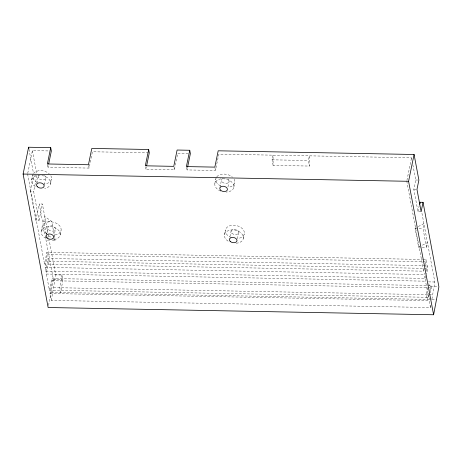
<?xml version="1.0" encoding="UTF-8"?>
<svg xmlns="http://www.w3.org/2000/svg" width="462" height="462" viewBox="0 0 462 462"><rect width="100%" height="100%" fill="white"/><g stroke="black" fill="none" stroke-linecap="round" stroke-linejoin="round"><path stroke-width="0.35" stroke-dasharray="2.31 1.73" d="M425.496 275.56L425.011 278.395L45.848 271.263L45.126 267.394L47.303 254.602L46.887 252.379L422.447 259.442M45.848 271.263L48.036 258.495L427.194 265.627L427.72 268.41L426.744 274.087M429.117 294.565L428.557 297.309L49.394 290.171L46.373 274.041L48.556 261.273L48.036 258.495M430.838 305.411L430.474 307.536L51.317 300.404L50.023 293.509L52.206 280.74L51.79 278.511L430.948 285.649L431.364 287.872L430.515 292.839M51.317 300.404L55.688 274.89L49.215 240.379M425.011 278.395L424.283 274.532L424.526 273.111M425.618 266.713L426.466 261.735L426.051 259.511L423.163 259.459M426.224 271.304L427.194 265.627M428.557 297.309L425.531 281.179L426.016 278.343M427.552 287.555L426.339 294.652L427.234 299.434L428.453 292.342M430.474 307.536L429.181 300.641L429.666 297.805M431.93 299.024L434.846 281.999L421.708 211.931M48.55 305.446L53.425 279.614L39.241 203.956L42.4 204.019L49.082 239.674M62.006 275.005L59.817 287.751L60.713 292.533L62.901 279.787L62.006 275.005L55.688 274.89M27.749 173.238L32.386 150.629L50.647 150.976M31.583 180.059L32.542 175.393M30.469 191.36L33.818 175.04L36.977 175.098L33.628 191.418L39.051 220.334L35.892 220.276L30.469 191.36L33.628 191.418M36.833 183.333L38.23 176.536M35.892 220.276L39.241 203.956M44.416 184.852L45.813 178.055M148.579 152.818L92.423 151.761L89.074 168.081L47.996 167.308L48.556 164.588M39.051 220.334L42.4 204.019M50.543 183.853L51.501 179.192M41.176 231.219L42.134 226.553M46.154 233.807L43.792 221.2L44.745 216.539L51.686 221.35L54.707 237.456M46.287 235.187L47.823 227.708M47.609 238.779L48.291 235.447L52.922 238.652M424.076 269.109L423.654 271.171L44.496 264.033L46.887 252.379M53.869 236.706L55.405 229.227M60.135 235.019L61.094 230.353M49.394 290.171L51.79 278.511M188.265 153.563L177.731 153.367L174.382 169.687L145.946 169.15L146.367 167.111M411.809 159.159L411.55 157.767L218.809 154.141L215.459 170.461L187.023 169.924L187.584 167.204M214.847 183.506L215.8 178.84M219.947 187.514L221.483 180.036M227.968 186.885L229.083 181.445M233.807 187.306L234.76 182.64M224.44 234.667L225.392 230.007M229.966 236.584L231.081 231.144M237.41 238.785L238.669 232.663M243.399 238.467L244.352 233.801M273.111 165.384L272.066 159.823L273.025 155.163L273.111 165.384L309.448 166.066L309.361 155.844L308.402 160.505L309.448 166.066M406.912 180.371L411.55 157.767M421.136 211.642L417.977 211.579L413.808 189.333L415.719 180.013L412.855 164.72M417.977 211.579L419.207 205.584M416.314 227.541L415.049 228.188L418.595 247.095L426.495 247.245L422.949 228.338L423.908 223.672L416.949 227.223M426.495 247.245L427.454 242.585L420.495 246.131M425.063 264.31L426.051 259.511M429.966 290.448L430.948 285.649M418.595 247.095L419.86 246.454M272.066 159.823L308.402 160.505M415.719 180.013L417.619 180.047M413.808 189.333L416.967 189.397M43.792 221.2L51.686 221.35M415.049 228.188L422.949 228.338M47.332 240.107L48.77 240.136M52.362 240.205L55.232 240.257L54.839 238.155M47.303 254.602L426.466 261.735M48.556 261.273L427.72 268.41M45.126 267.394L424.283 274.532M46.373 274.041L425.531 281.179M434.846 281.999L428.522 281.884L429.423 286.665L437.549 286.815M53.425 279.614L62.901 279.787M52.206 280.74L427.76 287.809M428.482 287.82L431.364 287.872M53.5 287.635L432.657 294.768M51.236 292.359L431.3 299.509M431.976 299.52L436.717 299.613M50.023 293.509L429.181 300.641M53.5 239.056L55.232 240.257M406.762 181.081L423.654 271.171M214.957 167.787L215.459 170.461M186.521 167.256L187.023 169.924M174.007 167.683L174.382 169.687M145.57 167.146L145.946 169.15M88.571 165.413L89.074 168.081M47.494 164.639L47.996 167.308M32.386 150.629L36.844 174.399M28.996 149.318L33.426 172.955M27.604 173.943L44.496 264.033M228.101 241.158A9.667 6.52 11.6 0 1 227.933 230.769A9.667 6.52 11.6 0 1 242.585 234.731A9.667 6.52 11.6 0 1 235.782 243.237M220.669 191.095A9.667 6.52 11.6 0 1 217.134 180.267A9.667 6.52 11.6 0 1 232.605 183.016A9.667 6.52 11.6 0 1 226.189 192.077M35.245 186.55A9.667 6.52 11.6 0 1 34.604 176.386A9.667 6.52 11.6 0 1 49.128 179.296A9.667 6.52 11.6 0 1 44.727 188.45M234.113 179.187A9.667 6.52 11.6 0 1 228.944 187.231M220.507 185.926A9.667 6.52 11.6 0 1 216.447 177.252M216.799 176.767A9.667 6.52 11.6 0 1 232.473 177.183M231.219 237.595A9.667 6.52 11.6 0 1 227.287 227.061A9.667 6.52 11.6 0 1 242.458 228.719A9.667 6.52 11.6 0 1 238.536 238.398M45.877 238.305A9.667 6.52 11.6 0 1 44.04 227.627A9.667 6.52 11.6 0 1 59.136 231.006A9.667 6.52 11.6 0 1 52.524 239.79M50.855 175.739A9.667 6.52 11.6 0 1 44.496 183.934M37.243 182.478A9.667 6.52 11.6 0 1 33.183 173.804M33.535 173.319A9.667 6.52 11.6 0 1 49.209 173.735M46.835 233.639A9.667 6.52 11.6 0 1 44.849 223.054A9.667 6.52 11.6 0 1 59.893 226.068A9.667 6.52 11.6 0 1 54.089 235.094M44.346 175.456A3.869 2.61 11.6 0 1 44.843 179.383A3.869 2.61 11.6 0 1 39.201 178.765A3.869 2.61 11.6 0 1 39.692 174.948M228.263 179.418A3.869 2.61 11.6 0 1 227.674 183.062A3.869 2.61 11.6 0 1 222.297 182.063A3.869 2.61 11.6 0 1 222.886 178.424M48.579 229.741A3.869 2.61 11.6 0 0 55.151 229.862A3.869 2.61 11.6 0 0 51.115 225.797A3.869 2.61 11.6 0 0 48.579 229.741M231.843 233.177A3.869 2.61 11.6 0 0 238.409 233.298A3.869 2.61 11.6 0 0 234.373 229.233A3.869 2.61 11.6 0 0 231.843 233.177"/><path stroke-width="0.69" d="M419.479 204.256L419.889 202.258L423.053 202.316L438.9 286.844L433.604 314.766L48.123 307.513L23.1 174.047L28.604 147.234L50.722 147.649L51.346 150.987L48.695 163.906M50.722 147.649L47.372 163.97L88.45 164.743L91.799 148.423L148.672 149.497L149.295 152.83L146.645 165.748M148.672 149.497L145.322 165.812L173.758 166.349L177.108 150.029L189.749 150.266L190.373 153.603L187.584 167.204M189.749 150.266L186.4 166.586L214.836 167.123L218.185 150.803L414.085 154.487L418.878 180.07L416.967 189.397L421.136 211.642L423.053 202.316M433.604 314.766L408.581 181.3L414.085 154.487M23.1 174.047L408.581 181.3M419.889 202.258L420.149 203.638M28.604 147.234L28.863 148.625M37.312 186.723A3.869 2.61 11.6 0 0 43.878 186.85A3.869 2.61 11.6 0 0 39.848 182.785A3.869 2.61 11.6 0 0 37.312 186.723M46.905 237.901A3.869 2.61 11.6 0 0 53.477 238.022A3.869 2.61 11.6 0 0 49.44 233.957A3.869 2.61 11.6 0 0 46.905 237.901M220.622 190.223A3.869 2.61 11.6 0 0 227.171 190.252A3.869 2.61 11.6 0 0 223.025 186.232A3.869 2.61 11.6 0 0 220.622 190.223M230.168 241.337A3.869 2.61 11.6 0 0 236.735 241.459A3.869 2.61 11.6 0 0 232.698 237.393A3.869 2.61 11.6 0 0 230.168 241.337"/></g></svg>
